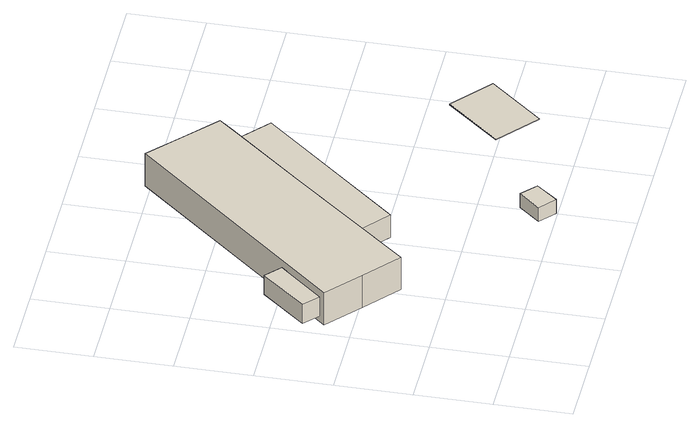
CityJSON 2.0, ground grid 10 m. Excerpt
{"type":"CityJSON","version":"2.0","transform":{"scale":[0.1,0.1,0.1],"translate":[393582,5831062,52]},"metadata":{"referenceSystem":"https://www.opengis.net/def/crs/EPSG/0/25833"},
"CityObjects":{
"building1":{"type":"Building","attributes":{"Gemeindeschluessel":"11000003","BezugspunktDach":"2200","function":"31001_2000","measuredHeight":3.25,"storeysAboveGround":1},"address":[{"country":"Germany","locality":"Berlin","thoroughfareNumber":"10 (2)","thoroughfareName":"Schönerlinder Straße"}],"geometry":[{"type":"Solid","lod":"1","boundaries":[[[[0,1,2,3]],[[4,5,6,7]],[[4,7,3,2]],[[5,4,2,1]],[[6,5,1,0]],[[7,6,0,3]]]]}]},
"building2":{"type":"Building","attributes":{"Gemeindeschluessel":"11000003","BezugspunktDach":"2200","function":"31001_2000","measuredHeight":5.57,"storeysAboveGround":1},"address":[{"country":"Germany","locality":"Berlin","thoroughfareNumber":"10 (1)","thoroughfareName":"Schönerlinder Straße"}],"geometry":[{"type":"Solid","lod":"1","boundaries":[[[[8,9,10,11,12,13,14,15]],[[16,17,18,19,20,21,22,23]],[[16,23,15,14]],[[17,16,14,13]],[[18,17,13,12]],[[19,18,12,11]],[[20,19,11,10]],[[21,20,10,9]],[[22,21,9,8]],[[23,22,8,15]]]]}]},
"building3":{"type":"Building","attributes":{"Gemeindeschluessel":"11000003","BezugspunktDach":"2200","function":"31001_2000","measuredHeight":2.12,"storeysAboveGround":1},"address":[{"country":"Germany","locality":"Berlin","thoroughfareNumber":"10 (5)","thoroughfareName":"Schönerlinder Straße"}],"geometry":[{"type":"Solid","lod":"1","boundaries":[[[[24,25,26,27]],[[28,29,30,31]],[[28,31,27,26]],[[29,28,26,25]],[[30,29,25,24]],[[31,30,24,27]]]]}]},
"building4":{"type":"Building","attributes":{"Gemeindeschluessel":"11000003","BezugspunktDach":"2200","function":"31001_1010","measuredHeight":3.35,"storeysAboveGround":1},"address":[{"country":"Germany","locality":"Berlin","thoroughfareNumber":"10","thoroughfareName":"Schönerlinder Straße"}],"geometry":[{"type":"Solid","lod":"1","boundaries":[[[[32,33,34,35]],[[36,37,38,39]],[[36,39,35,34]],[[37,36,34,33]],[[38,37,33,32]],[[39,38,32,35]]]]}]},
"building5":{"type":"Building","attributes":{"Gemeindeschluessel":"11000003","BezugspunktDach":"2200","function":"31001_2000","measuredHeight":0.1,"storeysAboveGround":1},"address":[{"country":"Germany","locality":"Berlin","thoroughfareNumber":"10 (4)","thoroughfareName":"Schönerlinder Straße"}],"geometry":[{"type":"Solid","lod":"1","boundaries":[[[[40,41,42,43]],[[44,45,46,47]],[[44,47,43,42]],[[45,44,42,41]],[[46,45,41,40]],[[47,46,40,43]]]]}]}
},
"vertices":[
[23,242,46],[73,300,46],[53,318,46],[3,260,46],[53,318,17],[73,300,17],[23,242,17],[3,260,17],
[62,197,57],[108,158,57],[239,313,57],[324,412,57],[340,431,57],[297,470,57],[255,508,57],[17,236,57],[255,508,8],[297,470,8],[340,431,8],[324,412,8],[239,313,8],[108,158,8],[62,197,8],[17,236,8],
[294,1,33],[317,29,33],[297,47,33],[273,19,33],[297,47,12],[317,29,12],[294,1,12],[273,19,12],
[212,192,41],[369,373,41],[324,412,41],[168,229,41],[324,412,7],[369,373,7],[212,192,7],[168,229,7],
[487,61,7],[547,131,7],[495,175,7],[435,105,7],[495,175,6],[547,131,6],[487,61,6],[435,105,6]
]}
